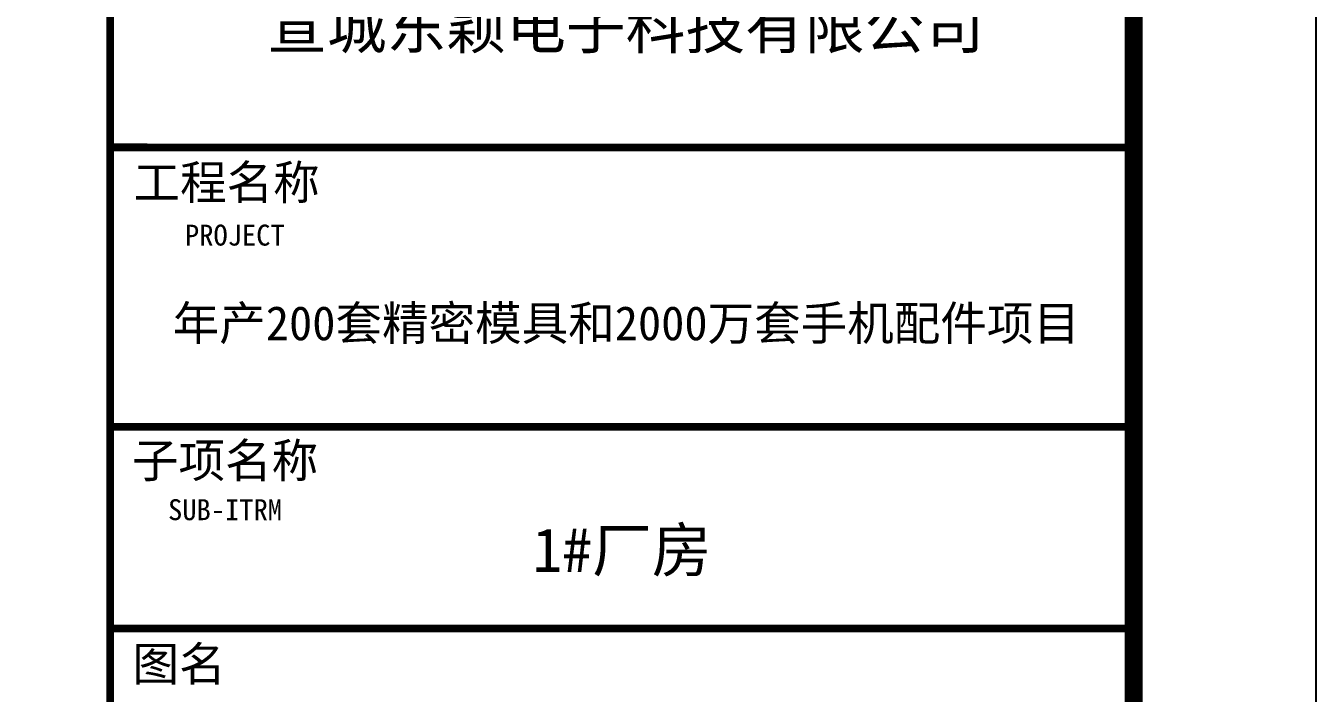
# Model space of a CAD drawing. Extents: x 4929870 to 5205508, y 4505833 to 4862647.
# Drawn here: x 5191366 to 5205508, y 4541628 to 4548938 of the extents above; entities that cross this region are included whole.
import ezdxf
from ezdxf.enums import TextEntityAlignment as Align

# ---------------------------------------------------------------- set-up
doc = ezdxf.new("R2010")
doc.units = 0
doc.header["$LTSCALE"] = 1000
doc.header["$MEASUREMENT"] = 0
for name, color, linetype in [('46', 7, 'CONTINUOUS'), ('PUB_TEXT', 7, 'CONTINUOUS'), ('PUB_TITLE', 4, 'CONTINUOUS')]:
    doc.layers.add(name, color=color, linetype=linetype)
doc.styles.add('TQ', font='')
doc.styles.get('TQ').set_extended_font_data('SimSun')

msp = doc.modelspace()

# ---------------------------------------------------------------- linework, layer by layer
at = {"layer": 'PUB_TITLE'}
msp.add_lwpolyline([(5086707.7, 4505832.5), (5205507.7, 4505832.5), (5205507.7, 4589832.5), (5086707.7, 4589832.5)], close=True, dxfattribs=at)
at = {"layer": 'PUB_TITLE', "const_width": 200}
msp.add_lwpolyline([(5091707.7, 4507832.5), (5203507.7, 4507832.5), (5203507.7, 4587832.5), (5091707.7, 4587832.5)], close=True, dxfattribs=at)
at = {"layer": 'PUB_TITLE', "lineweight": 40, "const_width": 85, "elevation": 0}
for points in [[(5192292.8, 4587832.8), (5192287.8, 4507833.2)], [(5192292.8, 4587832.8), (5192287.8, 4507833.2)], [(5192290.3, 4547606.9), (5203510.2, 4547606.2)], [(5192290.1, 4544546.9), (5203510, 4544546.2)], [(5192289.9, 4542336.9), (5203509.9, 4542336.2)]]:
    msp.add_lwpolyline(points, dxfattribs=at)

# ---------------------------------------------------------------- texts
at = {"layer": '46', "linetype": 'Continuous', "style": 'TQ'}
for s, height, p in [('宣城东颖电子科技有限公司', 479.997, (5197939.3, 4548689.7, 0)), ('1#厂房', 480, (5197900.1, 4542957.1, 0))]:
    msp.add_text(s, height=height, rotation=359.99644, dxfattribs=at).set_placement(p, align=Align.CENTER)
at = {"layer": 'PUB_TEXT', "style": 'TQ'}
msp.add_text('年产200套精密模具和2000万套手机配件项目', height=373.998, rotation=359.99644, dxfattribs=at).set_placement((5197947.3, 4545494.3, 0), align=Align.CENTER)
at = {"layer": 'PUB_TEXT', "attachment_point": 1, "rotation": 359.99644, "style": 'TQ'}
for s, insert, char_height, width in [('工程名称', (5192546.2, 4547410.7, 0), 374, 2223.587), ('PROJECT', (5193110.2, 4546760.7, 0), 229.5, 4799.073), ('子项名称', (5192529.7, 4544364.5, 0), 374, 2223.587), ('SUB-ITRM', (5192924.9, 4543752.8, 0), 229.5, 4799.073), ('图名', (5192535.6, 4542135.1, 0), 374, 2223.587)]:
    msp.add_mtext(s, dxfattribs=dict(at, insert=insert, char_height=char_height, width=width))

doc.saveas('drawing.dxf')
